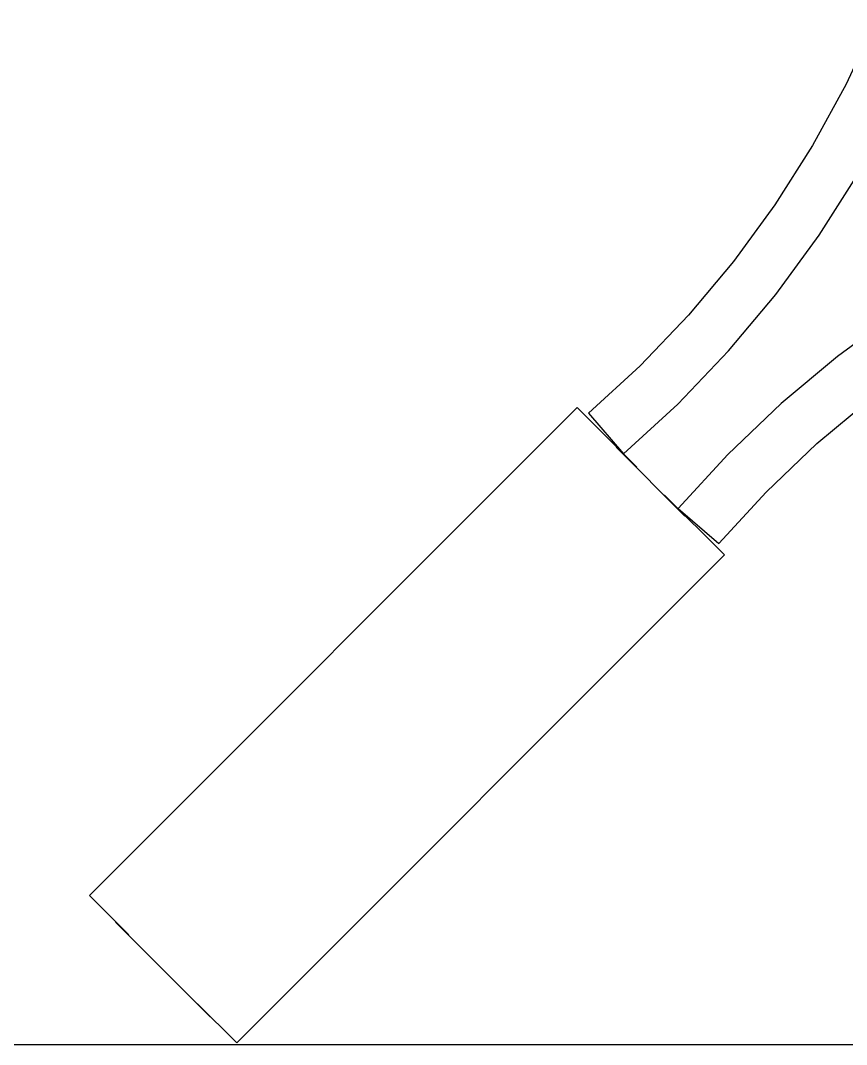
# Model space of a CAD drawing. Header units: millimetres. Extents: x 3103 to 179340, y -10977 to 70536.
# Drawn here: x 154078.6 to 154277.9, y 19226.6 to 19473.7 of the extents above; entities that cross this region are included whole.
import ezdxf

# ---------------------------------------------------------------- set-up
doc = ezdxf.new("R2010")
doc.units = ezdxf.units.MM
doc.header["$LTSCALE"] = 0.5
doc.layers.add('MEBEL', color=1, linetype='Continuous')

# ---------------------------------------------------------------- blocks, each defined once
blk = doc.blocks.new('m_87')
for p, q in [((-49.518156, -31.513864), (-50.046086, -32.650196)), ((-50.046086, -32.650196), (-50.647258, -33.749509)), ((-50.647258, -33.749509), (-51.319038, -34.807223)), ((-50.52675, -35.347754), (-49.821388, -34.23711)), ((-51.319038, -34.807223), (-52.058494, -35.81875)), ((-51.303219, -36.409861), (-50.52675, -35.347754)), ((-52.058494, -35.81875), (-52.862501, -36.779588)), ((-52.147555, -37.418943), (-51.303219, -36.409861)), ((-52.862501, -36.779588), (-53.727638, -37.685937)), ((-49.135446, -36.739355), (-50.197458, -37.516016)), ((-53.056049, -38.370704), (-52.147555, -37.418943)), ((-50.197458, -37.516016), (-51.206243, -38.360447)), ((-53.727638, -37.685937), (-54.650187, -38.533693)), ((-54.024803, -39.26084), (-53.056049, -38.370704)), ((-51.206243, -38.360447), (-52.157807, -39.269042)), ((-50.56709, -39.075488), (-49.606347, -38.27129)), ((-54.852831, -38.432616), (-63.571584, -47.153121)), ((-54.751074, -38.534474), (-54.852831, -38.432616)), ((-54.484665, -38.800877), (-54.751074, -38.534474)), ((-54.650187, -38.533693), (-54.024803, -39.26084)), ((-54.156053, -39.13027), (-54.484665, -38.800877)), ((-53.888964, -39.396679), (-54.156053, -39.13027)), ((-54.156053, -39.139157), (-52.92617, -40.369433)), ((-51.47314, -39.940822), (-50.56709, -39.075488)), ((-52.157807, -39.269042), (-53.047847, -40.238279)), ((-53.787207, -39.498532), (-53.888964, -39.396679)), ((-53.791987, -39.503318), (-53.787207, -39.498532)), ((-53.285348, -40.000391), (-53.290235, -40.005272)), ((-52.219724, -41.066211), (-53.285348, -40.000391)), ((-52.321481, -40.863478), (-51.47314, -39.940822)), ((-53.047847, -40.238279), (-52.321481, -40.863478)), ((-60.938477, -49.786717), (-52.219724, -41.066211)), ((-63.571584, -47.153121), (-62.870013, -47.854787)), ((-63.107514, -47.626954), (-63.102734, -47.622067)), ((-61.412203, -49.322563), (-63.107514, -47.626954)), ((-61.640036, -49.085063), (-60.938477, -49.786717)), ((-61.407423, -49.317676), (-61.412203, -49.322563)), ((-107.925581, -49.814647), (-12.544918, -49.814647))]:
    blk.add_line(p, q)

msp = doc.modelspace()

# ---------------------------------------------------------------- block references
at = {"layer": 'MEBEL', "xscale": 13.5, "yscale": 13.5, "zscale": 13.5}
msp.add_blockref('m_87', (154953.42, 19899.1), dxfattribs=at)

doc.saveas('drawing.dxf')
